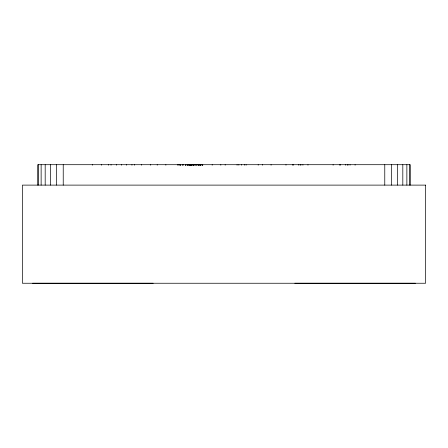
<?xml version="1.0" encoding="UTF-8"?>
<svg xmlns="http://www.w3.org/2000/svg" width="448" height="448" viewBox="0 0 448 448"><rect width="100%" height="100%" fill="white"/><g stroke="black" fill="none" stroke-linecap="round" stroke-linejoin="round"><path stroke-width="0.67" d="M415.391 283.248L294.829 283.248M410.29 185.114L410.29 164.702L37.71 164.702L37.71 185.114M409.422 164.702L409.422 185.114M406.868 164.702L406.868 185.114M402.814 164.702L402.814 185.114M397.527 164.702L397.527 185.114M391.373 164.702L391.373 185.114M384.77 164.702L384.77 185.114M355.09 164.702L355.09 165.211M350.039 164.702L350.039 165.211M348.034 164.702L348.034 165.211M347.239 164.702L347.239 165.211M345.559 164.702L345.559 165.211M340.575 164.702L340.575 165.211M339.741 164.702L339.741 165.211M333.105 164.702L333.105 165.211M307.978 164.702L307.978 165.211M302.926 164.702L302.926 165.211M300.927 164.702L300.927 165.211M300.126 164.702L300.126 165.211M298.446 164.702L298.446 165.211M293.468 164.702L293.468 165.211M292.628 164.702L292.628 165.211M285.992 164.702L285.992 165.211M271.074 164.702L271.074 165.211M262.438 164.702L262.438 165.211M258.194 164.702L258.194 165.211M246.098 164.702L246.098 165.211M244.636 164.702L244.636 165.211M241.629 164.702L241.629 165.211M238.868 164.702L238.868 165.211M237.065 164.702L237.065 165.211M225.176 164.702L225.176 165.211M220.825 164.702L220.825 165.211M212.184 164.702L212.184 165.211M202.765 164.702L202.765 165.211M202.546 164.702L202.546 165.211M202.266 164.702L202.266 165.211M201.83 164.702L201.83 165.211M200.704 164.702L200.704 165.211M200.407 164.702L200.407 165.211M200.318 164.702L200.318 165.211M200.239 164.702L200.239 165.211M200.11 164.702L200.11 165.211M199.73 164.702L199.73 165.211M199.22 164.702L199.22 165.211M198.498 164.702L198.498 165.211M198.419 164.702L198.419 165.211M198.178 164.702L198.178 165.211M197.809 164.702L197.809 165.211M196.543 164.702L196.543 165.211M196.129 164.702L196.129 165.211M195.938 164.702L195.938 165.211M195.289 164.702L195.289 165.211M194.124 164.702L194.18 165.211M194.023 164.702L194.023 165.211M193.833 164.702L193.833 165.211M193.698 164.702L193.682 165.211M193.62 164.702L193.62 165.211M193.116 164.702L193.071 165.211M192.326 164.702L192.326 165.211M191.951 164.702L191.951 165.211M191.772 164.702L191.772 165.211M191.464 164.702L191.419 165.211M191.313 164.702L191.313 165.211M191.218 164.702L191.218 165.211M190.618 164.702L190.618 165.211M190.523 164.702L190.523 165.211M190.232 164.702L190.232 165.211M189.93 164.702L189.93 165.211M189.353 164.702L189.353 165.211M189.179 164.702L189.179 165.211M189.112 164.702L189.112 165.211M188.244 164.702L188.244 165.211M187.6 164.702L187.578 165.211M187.051 164.702L187.051 165.211M185.847 164.702L185.847 165.211M185.618 164.702L185.618 165.211M185.59 164.702L185.59 165.211M183.512 164.702L183.512 165.211M182.347 164.702L182.347 165.211M182.19 164.702L182.19 165.211M180.348 164.702L180.348 165.211M179.357 164.702L179.357 165.211M178.483 164.702L178.483 165.211M177.526 164.702L177.526 165.211M165.861 164.702L165.861 165.211M157.22 164.702L157.22 165.211M153.171 283.248L32.609 283.248M150.685 164.702L150.685 165.211M141.518 164.702L141.518 165.211M134.551 164.702L134.551 165.211M131.947 164.702L131.947 165.211M126.364 164.702L126.364 165.211M121.498 164.702L121.498 165.211M116.626 164.702L116.626 165.211M111.042 164.702L111.042 165.211M108.438 164.702L108.438 165.211M101.472 164.702L101.472 165.211M92.31 164.702L92.31 165.211M63.23 164.702L63.23 185.114M56.627 164.702L56.627 185.114M50.473 164.702L50.473 185.114M45.186 164.702L45.186 185.114M41.132 164.702L41.132 185.114M38.578 164.702L38.578 185.114M425.6 185.114L22.4 185.114L22.4 283.248L425.6 283.248L425.6 185.114M191.694 165.211L191.694 164.702L191.649 165.211M190.971 165.211L190.971 164.702L190.926 165.211M187.953 165.211L187.953 164.702L187.942 165.211M180.214 165.211L180.214 164.702L180.152 165.211"/></g></svg>
